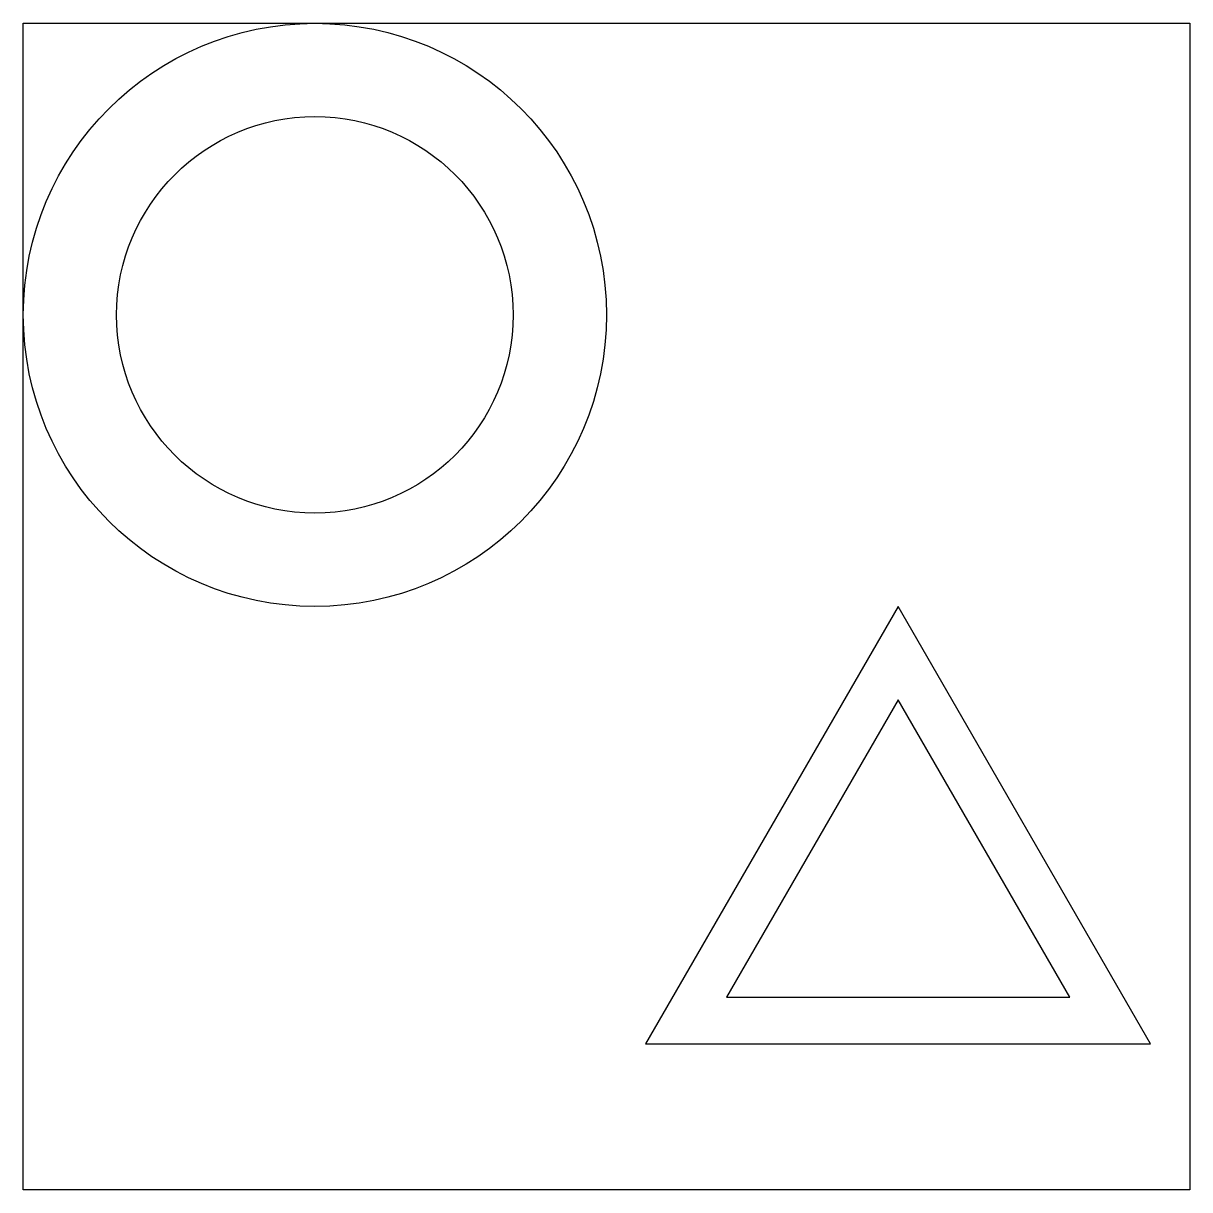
# Model space of a CAD drawing. Header units: millimetres. Extents: x 0 to 2.5, y 0 to 2.5.
import ezdxf

# ---------------------------------------------------------------- set-up
doc = ezdxf.new("R2010")
doc.units = ezdxf.units.MM
for name, color, linetype in [('B-Mask', 5, 'Continuous'), ('B-PDL', 5, 'Continuous'), ('G-Mask', 3, 'Continuous'), ('G-PDL', 3, 'Continuous')]:
    doc.layers.add(name, color=color, linetype=linetype)

# ---------------------------------------------------------------- blocks, each defined once
blk = doc.blocks.new('Mask-BG-2')
at = {"layer": 'B-Mask'}
blk.add_circle((0.625, 1.875), 0.625, dxfattribs=at)
at = {"layer": 'G-Mask'}
blk.add_lwpolyline([(1.875, 1.25), (1.3337, 0.3125), (2.4163, 0.3125)], close=True, dxfattribs=at)
blk = doc.blocks.new('PDL-BG-2')
at = {"layer": 'B-PDL'}
blk.add_circle((0.625, 1.875), 0.425, dxfattribs=at)
at = {"layer": 'G-PDL'}
blk.add_lwpolyline([(1.875, 1.05), (1.5069, 0.4125), (2.2431, 0.4125)], close=True, dxfattribs=at)

msp = doc.modelspace()

# ---------------------------------------------------------------- linework, layer by layer
msp.add_lwpolyline([(0, 2.5), (2.5, 2.5), (2.5, 0), (0, 0)], close=True)

# ---------------------------------------------------------------- block references
for name in ['Mask-BG-2', 'PDL-BG-2']:
    msp.add_blockref(name, (0, 0))

doc.saveas('drawing.dxf')
